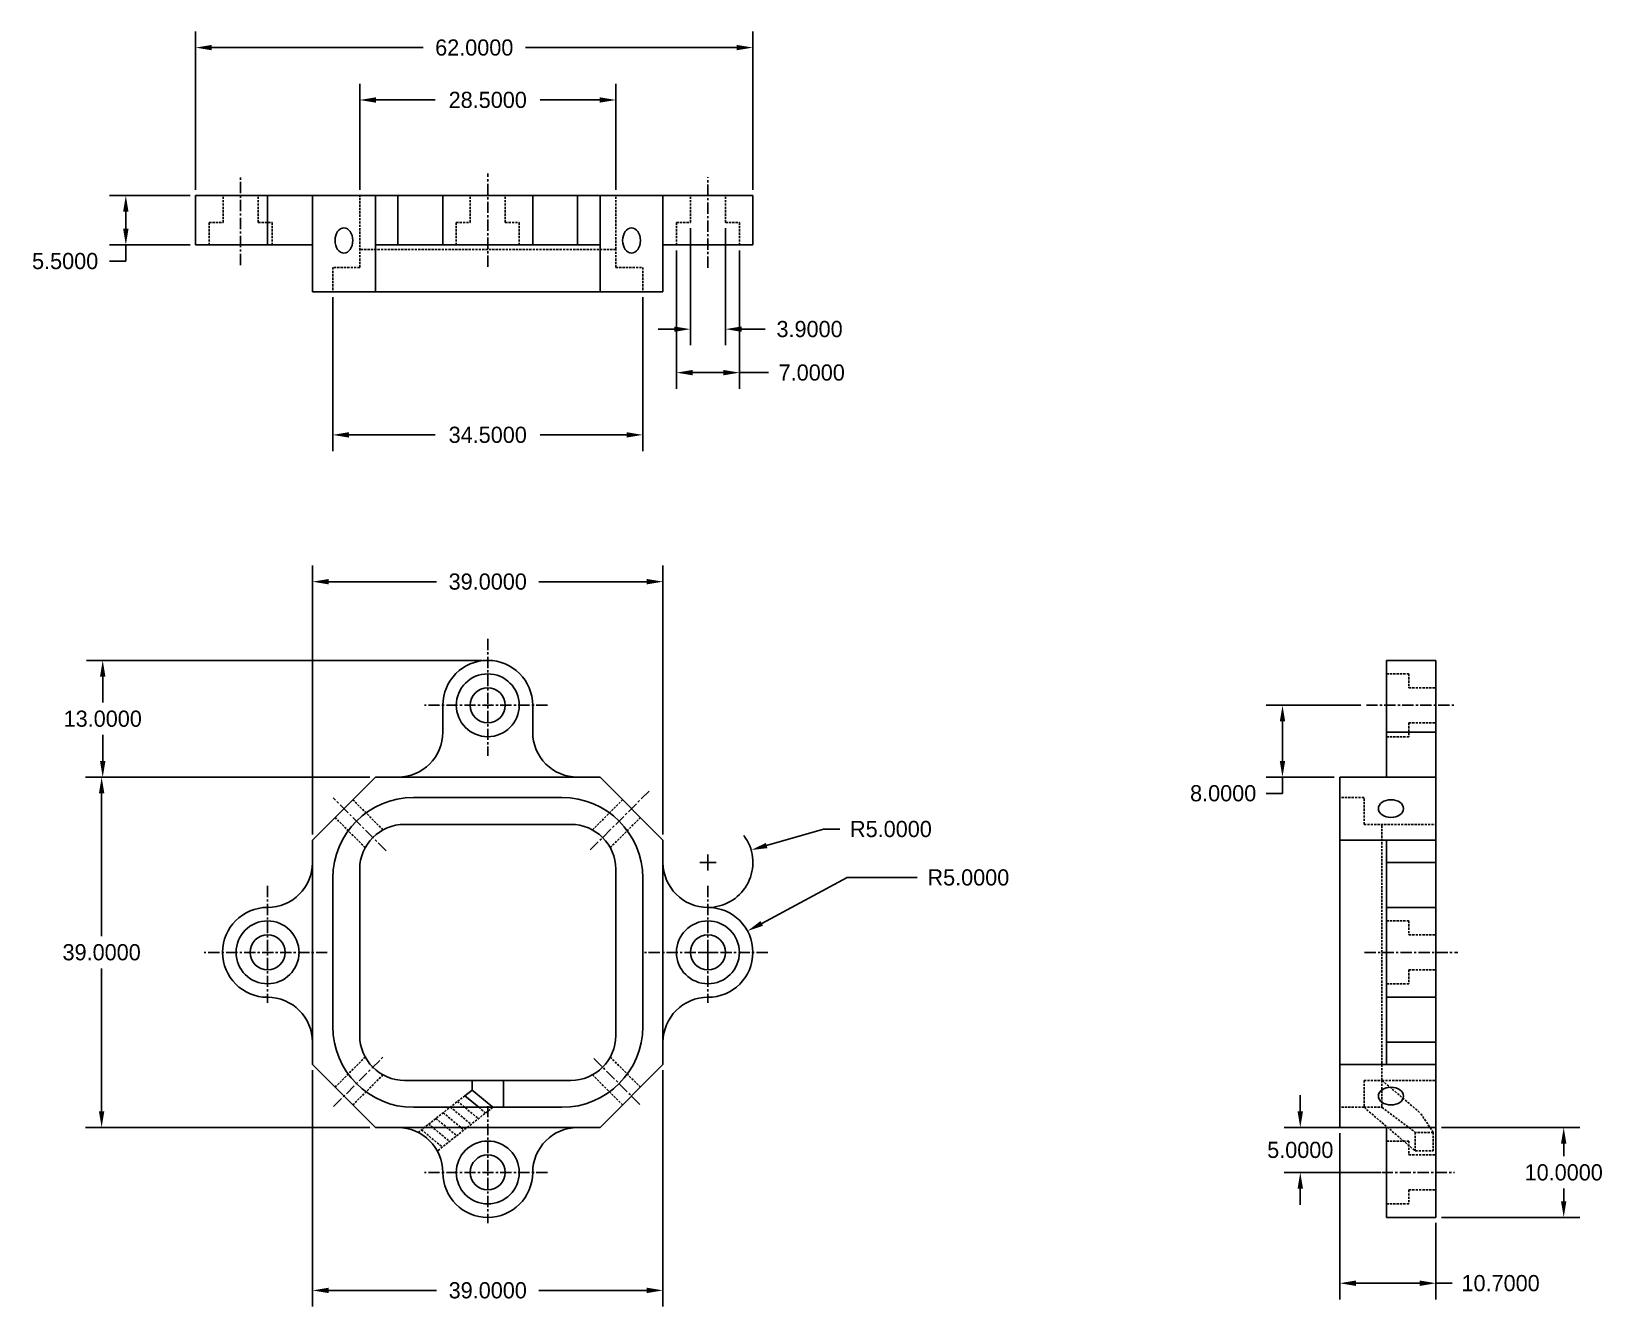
# Model space of a CAD drawing. Header units: millimetres. Extents: x 19 to 194, y 30 to 172.
import ezdxf

# ---------------------------------------------------------------- set-up
doc = ezdxf.new("R2010")
doc.units = ezdxf.units.MM
doc.linetypes.add('CENTER', pattern=[2, 1.25, -0.25, 0.25, -0.25])
doc.linetypes.add('HIDDEN', pattern=[0.375, 0.25, -0.125])
for name, color, linetype in [('Center', 3, 'CENTER'), ('Dim', 1, 'Continuous'), ('Hidden', 2, 'HIDDEN')]:
    doc.layers.add(name, color=color, linetype=linetype)
doc.dimstyles.get("Standard").update_dxf_attribs({"dimscale": 10, "dimtxt": 0.18, "dimasz": 0.18, "dimexe": 0.18, "dimexo": 0.0625, "dimgap": 0.09, "dimtad": 0, "dimtih": 1, "dimtoh": 1, "dimdec": 4, "dimzin": 0, "dimdsep": 46, "dimtxsty": 'Standard', "dimcen": 0.09, "dimclrt": 4, "dimadec": 0, "dimazin": 0, "dimtfac": 1, "dimtdec": 4, "dimtofl": 0, "dimtmove": 0, "dimatfit": 3, "dimfxl": 1, "dimtolj": 1, "dimtzin": 0, "dimarcsym": 0})

# ---------------------------------------------------------------- blocks, each defined once
blk = doc.blocks.new('*D1')
at = {"layer": 'Defpoints', "color": 0, "transparency": 16777216}
for p in [(37, 170.21), (37, 153.74), (99, 153.74)]:
    blk.add_point(p, dxfattribs=at)
at = {"layer": 'Dim', "color": 0, "lineweight": -2, "transparency": 16777216}
for p, q in [((37, 154.37), (37, 172.01)), ((99, 154.37), (99, 172.01)), ((38.8, 170.21), (62.3, 170.21)), ((97.2, 170.21), (73.7, 170.21))]:
    blk.add_line(p, q, dxfattribs=at)
at = {"layer": 'Dim', "color": 0, "transparency": 16777216}
for points in [[(38.8, 170.51), (38.8, 169.91), (37, 170.21)], [(97.2, 170.51), (97.2, 169.91), (99, 170.21)]]:
    blk.add_solid(points, dxfattribs=at)
at = {"layer": 'Dim', "color": 4, "transparency": 16777216, "insert": (68, 170.21), "char_height": 1.8, "attachment_point": 5}
blk.add_mtext('\\A1;62.0000', dxfattribs=at)
blk = doc.blocks.new('*D2')
at = {"layer": 'Defpoints', "color": 0, "transparency": 16777216}
for p in [(50, 110.76), (50, 82), (89, 82)]:
    blk.add_point(p, dxfattribs=at)
at = {"layer": 'Dim', "color": 0, "lineweight": -2, "transparency": 16777216}
for p, q in [((50, 82.62), (50, 112.56)), ((89, 82.62), (89, 112.56)), ((51.8, 110.76), (63.8, 110.76)), ((87.2, 110.76), (75.2, 110.76))]:
    blk.add_line(p, q, dxfattribs=at)
at = {"layer": 'Dim', "color": 0, "transparency": 16777216}
for points in [[(51.8, 111.06), (51.8, 110.46), (50, 110.76)], [(87.2, 111.06), (87.2, 110.46), (89, 110.76)]]:
    blk.add_solid(points, dxfattribs=at)
at = {"layer": 'Dim', "color": 4, "transparency": 16777216, "insert": (69.5, 110.76), "char_height": 1.8, "attachment_point": 5}
blk.add_mtext('\\A1;39.0000', dxfattribs=at)
blk = doc.blocks.new('*D3')
at = {"layer": 'Defpoints', "color": 0, "transparency": 16777216}
for p in [(98.4, 71.87), (94, 69.5)]:
    blk.add_point(p, dxfattribs=at)
at = {"layer": 'Dim', "color": 0, "lineweight": -2, "transparency": 16777216}
for p, q in [((109.48, 77.83), (99.99, 72.72)), ((117.28, 77.83), (109.48, 77.83)), ((94, 68.6), (94, 70.4)), ((93.1, 69.5), (94.9, 69.5))]:
    blk.add_line(p, q, dxfattribs=at)
at = {"layer": 'Dim', "color": 0, "transparency": 16777216}
blk.add_solid([(99.85, 72.99), (100.13, 72.46), (98.4, 71.87)], dxfattribs=at)
at = {"layer": 'Dim', "color": 4, "transparency": 16777216, "insert": (122.98, 77.83), "char_height": 1.8, "attachment_point": 5}
blk.add_mtext('\\A1;R5.0000', dxfattribs=at)
blk = doc.blocks.new('*D6')
at = {"layer": 'Defpoints', "color": 0, "transparency": 16777216}
for p in [(26.66, 102), (69.5, 102), (57, 89)]:
    blk.add_point(p, dxfattribs=at)
at = {"layer": 'Dim', "color": 0, "lineweight": -2, "transparency": 16777216}
for p, q in [((68.88, 102), (24.86, 102)), ((26.66, 100.2), (26.66, 97.3)), ((26.66, 90.8), (26.66, 93.7)), ((56.38, 89), (24.86, 89))]:
    blk.add_line(p, q, dxfattribs=at)
at = {"layer": 'Dim', "color": 0, "transparency": 16777216}
for points in [[(26.36, 100.2), (26.96, 100.2), (26.66, 102)], [(26.36, 90.8), (26.96, 90.8), (26.66, 89)]]:
    blk.add_solid(points, dxfattribs=at)
at = {"layer": 'Dim', "color": 4, "transparency": 16777216, "insert": (26.66, 95.5), "char_height": 1.8, "attachment_point": 5}
blk.add_mtext('\\A1;13.0000', dxfattribs=at)
blk = doc.blocks.new('*D7')
at = {"layer": 'Defpoints', "color": 0, "transparency": 16777216}
for p in [(26.54, 89), (57, 89), (57, 50)]:
    blk.add_point(p, dxfattribs=at)
at = {"layer": 'Dim', "color": 0, "lineweight": -2, "transparency": 16777216}
for p, q in [((56.38, 89), (24.74, 89)), ((26.54, 87.2), (26.54, 71.3)), ((26.54, 51.8), (26.54, 67.7)), ((56.38, 50), (24.74, 50))]:
    blk.add_line(p, q, dxfattribs=at)
at = {"layer": 'Dim', "color": 0, "transparency": 16777216}
for points in [[(26.24, 87.2), (26.84, 87.2), (26.54, 89)], [(26.24, 51.8), (26.84, 51.8), (26.54, 50)]]:
    blk.add_solid(points, dxfattribs=at)
at = {"layer": 'Dim', "color": 4, "transparency": 16777216, "insert": (26.54, 69.5), "char_height": 1.8, "attachment_point": 5}
blk.add_mtext('\\A1;39.0000', dxfattribs=at)
blk = doc.blocks.new('*D8')
at = {"layer": 'Defpoints', "color": 0, "transparency": 16777216}
for p in [(50, 57), (89, 57), (89, 31.87)]:
    blk.add_point(p, dxfattribs=at)
at = {"layer": 'Dim', "color": 0, "lineweight": -2, "transparency": 16777216}
for p, q in [((50, 56.38), (50, 30.07)), ((89, 56.38), (89, 30.07)), ((51.8, 31.87), (63.8, 31.87)), ((87.2, 31.87), (75.2, 31.87))]:
    blk.add_line(p, q, dxfattribs=at)
at = {"layer": 'Dim', "color": 0, "transparency": 16777216}
for points in [[(51.8, 32.17), (51.8, 31.57), (50, 31.87)], [(87.2, 32.17), (87.2, 31.57), (89, 31.87)]]:
    blk.add_solid(points, dxfattribs=at)
at = {"layer": 'Dim', "color": 4, "transparency": 16777216, "insert": (69.5, 31.87), "char_height": 1.8, "attachment_point": 5}
blk.add_mtext('\\A1;39.0000', dxfattribs=at)
blk = doc.blocks.new('*D9')
at = {"layer": 'Defpoints', "color": 0, "transparency": 16777216}
for p in [(175, 50), (189.22, 50), (175, 40)]:
    blk.add_point(p, dxfattribs=at)
at = {"layer": 'Dim', "color": 0, "lineweight": -2, "transparency": 16777216}
for p, q in [((175.63, 50), (191.02, 50)), ((189.22, 48.2), (189.22, 46.8)), ((189.22, 41.8), (189.22, 43.2)), ((175.63, 40), (191.02, 40))]:
    blk.add_line(p, q, dxfattribs=at)
at = {"layer": 'Dim', "color": 0, "transparency": 16777216}
for points in [[(188.92, 48.2), (189.52, 48.2), (189.22, 50)], [(188.92, 41.8), (189.52, 41.8), (189.22, 40)]]:
    blk.add_solid(points, dxfattribs=at)
at = {"layer": 'Dim', "color": 4, "transparency": 16777216, "insert": (189.22, 45), "char_height": 1.8, "attachment_point": 5}
blk.add_mtext('\\A1;10.0000', dxfattribs=at)
blk = doc.blocks.new('*D10')
at = {"layer": 'Defpoints', "color": 0, "transparency": 16777216}
for p in [(90.5, 148.24), (97.5, 148.24), (90.5, 134.03)]:
    blk.add_point(p, dxfattribs=at)
at = {"layer": 'Dim', "color": 0, "lineweight": -2, "transparency": 16777216}
for p, q in [((90.5, 147.62), (90.5, 132.23)), ((97.5, 147.62), (97.5, 132.23)), ((92.3, 134.03), (95.7, 134.03)), ((97.5, 134.03), (100.75, 134.03))]:
    blk.add_line(p, q, dxfattribs=at)
at = {"layer": 'Dim', "color": 0, "transparency": 16777216}
for points in [[(92.3, 134.33), (92.3, 133.73), (90.5, 134.03)], [(95.7, 134.33), (95.7, 133.73), (97.5, 134.03)]]:
    blk.add_solid(points, dxfattribs=at)
at = {"layer": 'Dim', "color": 4, "transparency": 16777216, "insert": (105.55, 134.03), "char_height": 1.8, "attachment_point": 5}
blk.add_mtext('\\A1;7.0000', dxfattribs=at)
blk = doc.blocks.new('*D11')
at = {"layer": 'Defpoints', "color": 0, "transparency": 16777216}
for p in [(92.05, 150.74), (95.95, 150.74), (92.05, 138.87)]:
    blk.add_point(p, dxfattribs=at)
at = {"layer": 'Dim', "color": 0, "lineweight": -2, "transparency": 16777216}
for p, q in [((92.05, 150.12), (92.05, 137.07)), ((95.95, 150.12), (95.95, 137.07)), ((90.25, 138.87), (88.45, 138.87)), ((97.75, 138.87), (100.36, 138.87))]:
    blk.add_line(p, q, dxfattribs=at)
at = {"layer": 'Dim', "color": 0, "transparency": 16777216}
for points in [[(90.25, 139.17), (90.25, 138.57), (92.05, 138.87)], [(97.75, 139.17), (97.75, 138.57), (95.95, 138.87)]]:
    blk.add_solid(points, dxfattribs=at)
at = {"layer": 'Dim', "color": 4, "transparency": 16777216, "insert": (105.31, 138.87), "char_height": 1.8, "attachment_point": 5}
blk.add_mtext('\\A1;3.9000', dxfattribs=at)
blk = doc.blocks.new('*D12')
at = {"layer": 'Defpoints', "color": 0, "transparency": 16777216}
for p in [(98.8, 80.89), (94, 79.5)]:
    blk.add_point(p, dxfattribs=at)
at = {"layer": 'Dim', "color": 0, "lineweight": -2, "transparency": 16777216}
for p, q in [((106.86, 83.22), (100.53, 81.39)), ((108.66, 83.22), (106.86, 83.22)), ((93.1, 79.5), (94.9, 79.5)), ((94, 78.6), (94, 80.4))]:
    blk.add_line(p, q, dxfattribs=at)
blk.add_arc((94, 79.5), 5, 277.162, 36.7498, dxfattribs=at)
at = {"layer": 'Dim', "color": 0, "transparency": 16777216}
blk.add_solid([(100.45, 81.68), (100.62, 81.1), (98.8, 80.89)], dxfattribs=at)
at = {"layer": 'Dim', "color": 4, "transparency": 16777216, "insert": (114.36, 83.22), "char_height": 1.8, "attachment_point": 5}
blk.add_mtext('\\A1;R5.0000', dxfattribs=at)
blk = doc.blocks.new('*D13')
at = {"layer": 'Defpoints', "color": 0, "transparency": 16777216}
for p in [(52.25, 143.04), (86.75, 143.04), (52.25, 127.1)]:
    blk.add_point(p, dxfattribs=at)
at = {"layer": 'Dim', "color": 0, "lineweight": -2, "transparency": 16777216}
for p, q in [((52.25, 142.42), (52.25, 125.3)), ((86.75, 142.42), (86.75, 125.3)), ((54.05, 127.1), (63.65, 127.1)), ((84.95, 127.1), (75.35, 127.1))]:
    blk.add_line(p, q, dxfattribs=at)
at = {"layer": 'Dim', "color": 0, "transparency": 16777216}
for points in [[(54.05, 127.4), (54.05, 126.8), (52.25, 127.1)], [(84.95, 127.4), (84.95, 126.8), (86.75, 127.1)]]:
    blk.add_solid(points, dxfattribs=at)
at = {"layer": 'Dim', "color": 4, "transparency": 16777216, "insert": (69.5, 127.1), "char_height": 1.8, "attachment_point": 5}
blk.add_mtext('\\A1;34.5000', dxfattribs=at)
blk = doc.blocks.new('*D14')
at = {"layer": 'Defpoints', "color": 0, "transparency": 16777216}
for p in [(83.75, 164.38), (55.25, 153.74), (83.75, 153.74)]:
    blk.add_point(p, dxfattribs=at)
at = {"layer": 'Dim', "color": 0, "lineweight": -2, "transparency": 16777216}
for p, q in [((55.25, 154.37), (55.25, 166.18)), ((83.75, 154.37), (83.75, 166.18)), ((57.05, 164.38), (63.65, 164.38)), ((81.95, 164.38), (75.35, 164.38))]:
    blk.add_line(p, q, dxfattribs=at)
at = {"layer": 'Dim', "color": 0, "transparency": 16777216}
for points in [[(57.05, 164.68), (57.05, 164.08), (55.25, 164.38)], [(81.95, 164.68), (81.95, 164.08), (83.75, 164.38)]]:
    blk.add_solid(points, dxfattribs=at)
at = {"layer": 'Dim', "color": 4, "transparency": 16777216, "insert": (69.5, 164.38), "char_height": 1.8, "attachment_point": 5}
blk.add_mtext('\\A1;28.5000', dxfattribs=at)
blk = doc.blocks.new('*D16')
at = {"layer": 'Defpoints', "color": 0, "transparency": 16777216}
for p in [(159.91, 50), (169.5, 50), (169.5, 45)]:
    blk.add_point(p, dxfattribs=at)
at = {"layer": 'Dim', "color": 0, "lineweight": -2, "transparency": 16777216}
for p, q in [((159.91, 51.8), (159.91, 53.6)), ((168.88, 50), (158.11, 50)), ((168.88, 45), (158.11, 45)), ((159.91, 43.2), (159.91, 41.4))]:
    blk.add_line(p, q, dxfattribs=at)
at = {"layer": 'Dim', "color": 0, "transparency": 16777216}
for points in [[(159.61, 51.8), (160.21, 51.8), (159.91, 50)], [(159.61, 43.2), (160.21, 43.2), (159.91, 45)]]:
    blk.add_solid(points, dxfattribs=at)
at = {"layer": 'Dim', "color": 4, "transparency": 16777216, "insert": (159.91, 47.5), "char_height": 1.8, "attachment_point": 5}
blk.add_mtext('\\A1;5.0000', dxfattribs=at)
blk = doc.blocks.new('*D18')
at = {"layer": 'Defpoints', "color": 0, "transparency": 16777216}
for p in [(167.26, 97), (157.93, 89), (164.3, 89)]:
    blk.add_point(p, dxfattribs=at)
at = {"layer": 'Dim', "color": 0, "lineweight": -2, "transparency": 16777216}
for p, q in [((166.64, 97), (156.13, 97)), ((157.93, 95.2), (157.93, 90.8)), ((163.68, 89), (156.13, 89)), ((157.93, 89), (157.93, 87.2)), ((157.93, 87.2), (156.13, 87.2))]:
    blk.add_line(p, q, dxfattribs=at)
at = {"layer": 'Dim', "color": 0, "transparency": 16777216}
for points in [[(157.63, 95.2), (158.23, 95.2), (157.93, 97)], [(157.63, 90.8), (158.23, 90.8), (157.93, 89)]]:
    blk.add_solid(points, dxfattribs=at)
at = {"layer": 'Dim', "color": 4, "transparency": 16777216, "insert": (151.33, 87.2), "char_height": 1.8, "attachment_point": 5}
blk.add_mtext('\\A1;8.0000', dxfattribs=at)
blk = doc.blocks.new('*D20')
at = {"layer": 'Defpoints', "color": 0, "transparency": 16777216}
for p in [(37, 153.74), (29.23, 148.24), (37, 148.24)]:
    blk.add_point(p, dxfattribs=at)
at = {"layer": 'Dim', "color": 0, "lineweight": -2, "transparency": 16777216}
for p, q in [((36.38, 153.74), (27.43, 153.74)), ((29.23, 151.94), (29.23, 150.04)), ((36.38, 148.24), (27.43, 148.24)), ((29.23, 148.24), (29.23, 146.44)), ((29.23, 146.44), (27.43, 146.44))]:
    blk.add_line(p, q, dxfattribs=at)
at = {"layer": 'Dim', "color": 0, "transparency": 16777216}
for points in [[(28.93, 151.94), (29.53, 151.94), (29.23, 153.74)], [(28.93, 150.04), (29.53, 150.04), (29.23, 148.24)]]:
    blk.add_solid(points, dxfattribs=at)
at = {"layer": 'Dim', "color": 4, "transparency": 16777216, "insert": (22.48, 146.44), "char_height": 1.8, "attachment_point": 5}
blk.add_mtext('\\A1;5.5000', dxfattribs=at)
blk = doc.blocks.new('*D21')
at = {"layer": 'Defpoints', "color": 0, "transparency": 16777216}
for p in [(164.3, 50), (175, 40), (175, 32.67)]:
    blk.add_point(p, dxfattribs=at)
at = {"layer": 'Dim', "color": 0, "lineweight": -2, "transparency": 16777216}
for p, q in [((164.3, 49.38), (164.3, 30.87)), ((175, 39.38), (175, 30.87)), ((166.1, 32.67), (173.2, 32.67)), ((175, 32.67), (176.8, 32.67))]:
    blk.add_line(p, q, dxfattribs=at)
at = {"layer": 'Dim', "color": 0, "transparency": 16777216}
for points in [[(166.1, 32.97), (166.1, 32.37), (164.3, 32.67)], [(173.2, 32.97), (173.2, 32.37), (175, 32.67)]]:
    blk.add_solid(points, dxfattribs=at)
at = {"layer": 'Dim', "color": 4, "transparency": 16777216, "insert": (182.2, 32.67), "char_height": 1.8, "attachment_point": 5}
blk.add_mtext('\\A1;10.7000', dxfattribs=at)

msp = doc.modelspace()

# ---------------------------------------------------------------- linework, layer by layer
for p, q in [((37, 148.24173), (37, 153.74173)), ((37, 153.74173), (99, 153.74173)), ((45, 148.24173), (45, 153.74173)), ((50, 143.04173), (50, 153.74173)), ((57, 143.04173), (57, 153.74173)), ((59.5, 148.24173), (59.5, 153.74173)), ((64.5, 148.24173), (64.5, 153.74173)), ((74.5, 148.24173), (74.5, 153.74173)), ((79.5, 148.24173), (79.5, 153.74173)), ((82, 143.04173), (82, 153.74173)), ((89, 143.04173), (89, 153.74173)), ((99, 148.24173), (99, 153.74173)), ((37, 148.24173), (50, 148.24173)), ((57, 148.24173), (82, 148.24173)), ((89, 148.24173), (99, 148.24173)), ((50, 143.04173), (89, 143.04173)), ((169.5, 102), (175, 102)), ((169.5, 102), (169.5, 89)), ((175, 102), (175, 40)), ((64.5, 97), (64.5, 94)), ((74.5, 94), (74.5, 97)), ((169.5, 94), (175, 94)), ((50, 82), (57, 89)), ((59.5, 89), (57, 89)), ((59.5, 89), (79.5, 89)), ((82, 89), (79.5, 89)), ((89, 82), (82, 89)), ((164.3, 89), (175, 89)), ((164.3, 89), (164.3, 50)), ((77.75, 86.75), (61.25, 86.75)), ((78.75, 83.75), (60.25, 83.75)), ((50, 79.5), (50, 82)), ((89, 82), (89, 79.5)), ((164.3, 82), (175, 82)), ((169.5, 82), (169.5, 57)), ((50, 59.5), (50, 79.5)), ((55.25, 78.75), (55.25, 60.25)), ((83.75, 60.25), (83.75, 78.75)), ((89, 79.5), (89, 59.5)), ((169.5, 79.5), (175, 79.5)), ((52.25, 77.75), (52.25, 61.25)), ((86.75, 61.25), (86.75, 77.75)), ((169.5, 74.5), (175, 74.5)), ((169.5, 64.5), (175, 64.5)), ((50, 57), (50, 59.5)), ((89, 59.5), (89, 57)), ((169.5, 59.5), (175, 59.5)), ((50, 57), (57, 50)), ((82, 50), (89, 57)), ((164.3, 57), (175, 57)), ((60.25, 55.25), (78.75, 55.25)), ((67.75, 55.25), (67.75, 54.17794)), ((71.25, 55.25), (71.25, 52.25)), ((66.94726, 53.54545), (67.75, 54.17794)), ((66.94726, 53.54545), (68.49862, 52.25)), ((67.75, 54.17794), (70.05879, 52.25)), ((61.25, 52.25), (77.75, 52.25)), ((59.5, 50), (57, 50)), ((79.5, 50), (59.5, 50)), ((82, 50), (79.5, 50)), ((164.3, 50), (175, 50)), ((169.5, 50), (169.5, 40)), ((169.5, 40), (175, 40))]:
    msp.add_line(p, q)
for centre, radius in [((69.5, 97), 3.5), ((69.5, 97), 1.95), ((45, 69.5), 3.5), ((94, 69.5), 3.5), ((45, 69.5), 1.95), ((94, 69.5), 1.95), ((69.5, 45), 3.5), ((69.5, 45), 1.95)]:
    msp.add_circle(centre, radius)
for centre, radius, start, end in [((69.5, 97), 5, 0, 180), ((59.5, 94), 5, 270, 0), ((79.5, 94), 5, 180, 270), ((61.25, 77.75), 9, 90, 180), ((77.75, 77.75), 9, 0, 90), ((60.25, 78.75), 5, 90, 180), ((78.75, 78.75), 5, 0, 90), ((45, 79.5), 5, 270, 0), ((94, 79.5), 5, 180, 270), ((45, 69.5), 5, 90, 270), ((94, 69.5), 5, 270, 90), ((45, 59.5), 5, 0, 90), ((94, 59.5), 5, 90, 180), ((61.25, 61.25), 9, 180, 270), ((77.75, 61.25), 9, 270, 0), ((60.25, 60.25), 5, 180, 270), ((78.75, 60.25), 5, 270, 0), ((59.5, 45), 5, 0, 90), ((79.5, 45), 5, 90, 180), ((69.5, 45), 5, 180, 0)]:
    msp.add_arc(centre, radius, start, end)
for centre, major_axis in [((53.5, 148.74425), (0, -1.4)), ((85.5, 148.74173), (0, -1.4)), ((170.00252, 85.5), (-1.4, 0)), ((170, 53.5), (-1.4, 0))]:
    msp.add_ellipse(centre, major_axis=major_axis, ratio=0.707106781)
at = {"layer": 'Center'}
for p, q in [((42, 146.00378), (42, 155.89142)), ((69.5, 145.80798), (69.5, 156.18511)), ((94, 145.71009), (94, 155.79352)), ((69.5, 104.39599), (69.5, 91.37057)), ((76.15023, 97), (62.44743, 97)), ((167.26204, 97), (177.14969, 97)), ((58.20309, 80.79691), (52.29938, 86.70062)), ((80.91458, 80.91458), (87.45047, 87.45047)), ((45, 76.89599), (45, 63.87057)), ((94, 76.89599), (94, 63.87057)), ((51.65023, 69.5), (37.94743, 69.5)), ((100.65023, 69.5), (86.94743, 69.5)), ((167.06625, 69.5), (177.44338, 69.5)), ((52.3523, 52.3523), (57.86343, 57.86343)), ((86.43351, 52.56649), (81.26909, 57.73091)), ((69.5, 52.39599), (69.5, 39.37057)), ((76.15023, 45), (62.44743, 45)), ((166.96835, 45), (177.05179, 45))]:
    msp.add_line(p, q, dxfattribs=at)
at = {"layer": 'Hidden'}
for p, q in [((40.05, 150.74173), (40.05, 153.74173)), ((43.95, 150.74173), (43.95, 153.74173)), ((55.25, 145.74173), (55.25, 153.74173)), ((67.55, 150.74173), (67.55, 153.74173)), ((71.45, 150.74173), (71.45, 153.74173)), ((83.75, 147.74173), (83.75, 153.74173)), ((92.05, 150.74173), (92.05, 153.74173)), ((95.95, 150.74173), (95.95, 153.74173)), ((38.5, 150.74173), (40.05, 150.74173)), ((38.5, 148.24173), (38.5, 150.74173)), ((43.95, 150.74173), (45.5, 150.74173)), ((45.5, 148.24173), (45.5, 150.74173)), ((66, 150.74173), (67.55, 150.74173)), ((66, 148.24173), (66, 150.74173)), ((71.45, 150.74173), (73, 150.74173)), ((73, 148.24173), (73, 150.74173)), ((90.5, 150.74173), (92.05, 150.74173)), ((90.5, 148.24173), (90.5, 150.74173)), ((95.95, 150.74173), (97.5, 150.74173)), ((97.5, 148.24173), (97.5, 150.74173)), ((83.75, 147.74173), (55.25, 147.74173)), ((83.75, 145.74173), (83.75, 147.74173)), ((55.25, 145.74173), (52.25, 145.74173)), ((52.25, 145.74173), (52.25, 143.04173)), ((83.75, 145.74173), (86.75, 145.74173)), ((86.75, 145.74173), (86.75, 143.04173)), ((169.5, 100.5), (172, 100.5)), ((172, 100.5), (172, 98.95)), ((172, 98.95), (175, 98.95)), ((172, 95.05), (172, 93.5)), ((172, 95.05), (175, 95.05)), ((169.5, 93.5), (172, 93.5)), ((57.84584, 83.13406), (54.48995, 86.48995)), ((81.15416, 83.13406), (84.51005, 86.48995)), ((167, 86.75), (164.3, 86.75)), ((167, 83.75), (167, 86.75)), ((55.86594, 81.15416), (52.51005, 84.51005)), ((83.13406, 81.15416), (86.48995, 84.51005)), ((167, 83.75), (175, 83.75)), ((169, 55.25), (169, 83.75)), ((169.5, 73), (172, 73)), ((172, 73), (172, 71.45)), ((172, 71.45), (175, 71.45)), ((172, 67.55), (172, 66)), ((172, 67.55), (175, 67.55)), ((169.5, 66), (172, 66)), ((52.51005, 54.48995), (55.86594, 57.84584)), ((86.48995, 54.48995), (83.13406, 57.84584)), ((54.48995, 52.51005), (57.84584, 55.86594)), ((84.51005, 52.51005), (81.15416, 55.86594)), ((167, 55.25), (167, 52.25)), ((167, 55.25), (169, 55.25)), ((169, 55.25), (169, 52.25)), ((169, 55.25), (173.28687, 51.60084)), ((169, 55.25), (175, 55.25)), ((66.94726, 53.54545), (61.76134, 49.45941)), ((66.14453, 52.91297), (68.45329, 50.98505)), ((63.73632, 51.01551), (66.04505, 49.08763)), ((70.05879, 52.25), (63.89138, 47.39078)), ((64.53906, 51.648), (66.8478, 49.7201)), ((65.34179, 52.28048), (67.65054, 50.35258)), ((68.49862, 52.25), (69.25604, 51.61753)), ((167, 52.25), (164.3, 52.25)), ((167, 52.25), (169, 52.25)), ((167, 52.25), (172.7084, 47.39078)), ((169, 52.25), (172.7084, 49.45941)), ((174.7084, 49.45941), (173.28687, 51.60084)), ((62.13085, 49.75055), (64.43955, 47.82268)), ((62.93358, 50.38303), (65.2423, 48.45515)), ((174.7084, 49.45941), (172.7084, 49.45941)), ((172.7084, 49.45941), (172.7084, 47.39078)), ((174.7084, 49.45941), (174.7084, 47.39078)), ((169.5, 48.5), (172, 48.5)), ((172, 48.5), (172, 46.95)), ((172.7084, 47.39078), (174.7084, 47.39078)), ((172, 46.95), (175, 46.95)), ((172, 43.05), (175, 43.05)), ((172, 43.05), (172, 41.5)), ((169.5, 41.5), (172, 41.5))]:
    msp.add_line(p, q, dxfattribs=at)

# ---------------------------------------------------------------- dimensions: what is measured, and where the dimension line sits
at = {"layer": 'Dim'}
for base, p1, p2, picture, middle in [((37, 170.21001), (99, 153.74173), (37, 153.74173), '*D1', (68, 170.21001)), ((83.75, 164.38204), (55.25, 153.74173), (83.75, 153.74173), '*D14', (69.5, 164.38204)), ((52.25, 127.09852), (86.75, 143.04173), (52.25, 143.04173), '*D13', (69.5, 127.09852)), ((50, 110.75823), (89, 82), (50, 82), '*D2', (69.5, 110.75823)), ((89, 31.87132), (50, 57), (89, 57), '*D8', (69.5, 31.87132)), ((175, 32.66768), (164.3, 50), (175, 40), '*D21', (182.2, 32.66768))]:
    dim = msp.add_linear_dim(base=base, p1=p1, p2=p2, dimstyle='Standard', dxfattribs=at)
    dim.commit()
    dim.dimension.update_dxf_attribs({"geometry": picture, "text_midpoint": middle})
for base, p1, p2, picture, middle in [((29.22738, 148.24173), (37, 153.74173), (37, 148.24173), '*D20', (22.47738, 146.44173)), ((26.65531, 102), (57, 89), (69.5, 102), '*D6', (26.65531, 95.5)), ((157.9303, 89), (167.26204, 97), (164.3, 89), '*D18', (151.3303, 87.2)), ((26.53674, 89), (57, 50), (57, 89), '*D7', (26.53674, 69.5)), ((159.91125, 50), (169.5, 45), (169.5, 50), '*D16', (159.91125, 47.5)), ((189.22465, 50), (175, 40), (175, 50), '*D9', (189.22465, 45))]:
    dim = msp.add_linear_dim(base=base, p1=p1, p2=p2, angle=90, dimstyle='Standard', dxfattribs=at)
    dim.commit()
    dim.dimension.update_dxf_attribs({"geometry": picture, "text_midpoint": middle})
for base, p1, p2, picture, middle in [((92.05, 138.86633), (95.95, 150.74173), (92.05, 150.74173), '*D11', (105.30551, 138.86633)), ((90.5, 134.02697), (97.5, 148.24173), (90.5, 148.24173), '*D10', (105.55217, 134.02697))]:
    dim = msp.add_linear_dim(base=base, p1=p1, p2=p2, dimstyle='Standard', dxfattribs=at)
    dim.commit()
    dim.dimension.update_dxf_attribs({"geometry": picture, "text_midpoint": middle, "dimtype": 160})
for center, mpoint, picture, middle in [((94, 79.5), (98.80333, 80.88853), '*D12', (114.35563, 83.21626)), ((94, 69.5), (98.40323, 71.86888), '*D3', (122.97754, 77.82673))]:
    dim = msp.add_radius_dim(center=center, mpoint=mpoint, dimstyle='Standard', dxfattribs=at)
    dim.commit()
    dim.dimension.update_dxf_attribs({"geometry": picture, "text_midpoint": middle, "dimtype": 164})

doc.saveas('drawing.dxf')
